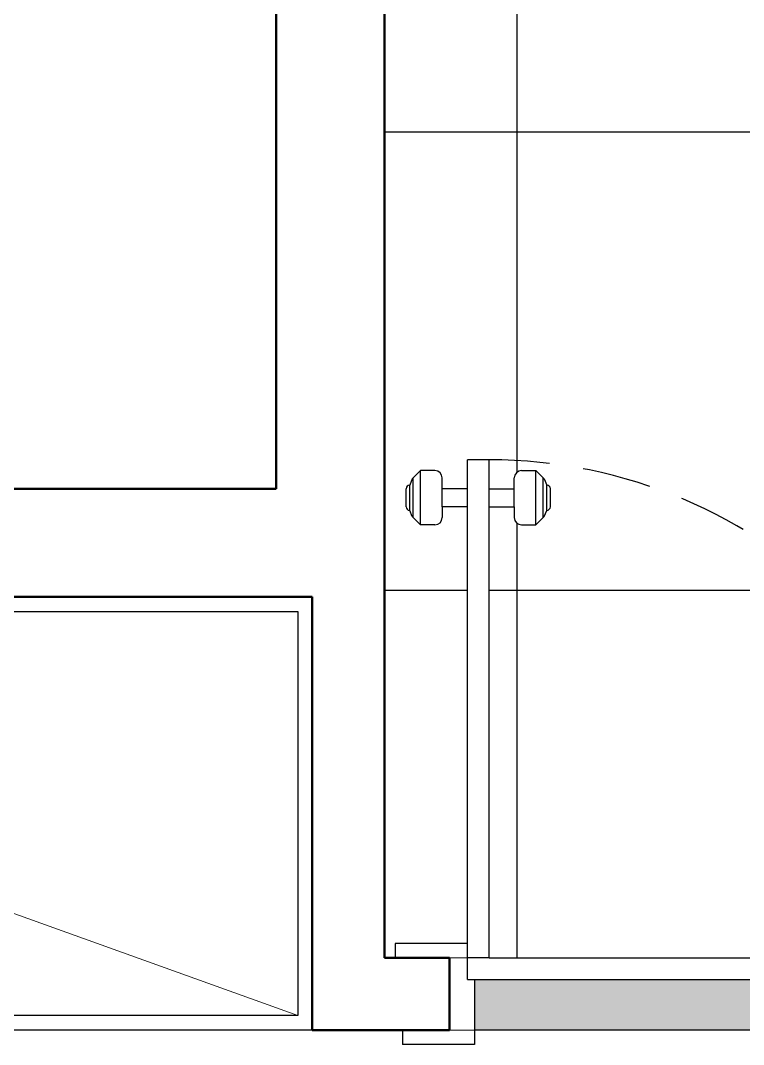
# Model space of a CAD drawing. Header units: millimetres. Extents: x 81693 to 98868, y 6565 to 11437.
# Drawn here: x 95342.4 to 95409.3, y 11103.4 to 11198 of the extents above; entities that cross this region are included whole.
import ezdxf

# ---------------------------------------------------------------- set-up
doc = ezdxf.new("R2010")
doc.units = ezdxf.units.MM
doc.linetypes.add('HIDDEN', pattern=[9.525, 6.35, -3.175])
for name, color, linetype, lineweight in [('Parede Baixa', 5, 'Continuous', 50), ('Pisos', 55, 'Continuous', 5), ('Pisos Externos', 15, 'Continuous', 9), ('Portas - Janelas', 2, 'Continuous', 20)]:
    doc.layers.add(name, color=color, linetype=linetype, lineweight=lineweight)
for name, color, linetype in [('Piso', 55, 'Continuous'), ('PN010', 1, 'Continuous'), ('PORTAS', 3, 'Continuous'), ('Portas-Projeção', 55, 'HIDDEN')]:
    doc.layers.add(name, color=color, linetype=linetype)

msp = doc.modelspace()

# ---------------------------------------------------------------- hatches: boundary and pattern name
at = {"layer": 'Piso'}
h = msp.add_hatch(dxfattribs=at)
h.set_pattern_fill('ANSI37', color=256, scale=13.333333, angle=45)
h.set_pattern_definition([(90, (-2063.007, 2975), (-42.333333, 1e-14), []), (180, (-2063.007, 2975), (-1e-14, -42.333333), [])])
h.paths.add_polyline_path([(95439.4125, 11171.3876), (95466.0791, 11171.3876), (95466.0791, 11172.1712), (95463.4366, 11172.1712), (95463.4366, 11172.1876), (95463.4366, 11173.31), (95463.2428, 11173.4418), (95463.1155, 11173.5957), (95463.0162, 11173.7519), (95462.9244, 11174.0087), (95462.8771, 11174.3362), (95462.8897, 11174.3368), (95462.8897, 11182.9124), (95462.9244, 11183.1526), (95463.0162, 11183.4095), (95463.1579, 11183.6323), (95463.2738, 11183.7331), (95463.2905, 11183.752), (95463.4602, 11183.8674), (95463.6039, 11183.9027), (95463.74, 11183.9508), (95463.8787, 11183.8692), (95463.9476, 11183.7219), (95463.9459, 11183.5265), (95463.837, 11183.3843), (95463.7754, 11183.3915), (95463.7342, 11183.3878), (95463.7102, 11183.3834), (95463.6579, 11183.3589), (95463.6066, 11183.3233), (95463.597, 11183.3128), (95463.5527, 11183.2592), (95463.5139, 11183.1982), (95463.4861, 11183.1443), (95463.4812, 11183.1307), (95463.455, 11183.0573), (95463.4348, 11182.9688), (95463.4272, 11182.905), (95463.4229, 11182.8143), (95463.4229, 11174.8379), (95466.0791, 11174.8379), (95466.0791, 11194.7808), (95465.9528, 11194.6161), (95465.7445, 11194.5299), (95465.7445, 11194.5542), (95464.3694, 11194.5542), (95464.2064, 11194.6793), (95464.1202, 11194.8876), (95464.1445, 11194.8876), (95464.1445, 11195.5092), (95462.9946, 11195.5092), (95462.8133, 11195.5092), (95462.8133, 11196.7209), (95461.4779, 11196.7209), (95461.4779, 11185.8652), (95434.8466, 11185.8652), (95434.6545, 11185.879), (95433.4629, 11185.9482), (95432.1071, 11186.2371), (95430.8098, 11186.7254), (95429.6, 11187.4021), (95428.5049, 11188.2521), (95427.5493, 11189.2562), (95426.7544, 11190.3919), (95426.1382, 11191.6336), (95425.7146, 11192.9535), (95425.493, 11194.3219), (95425.398, 11195.7086), (95425.3505, 11197.0977), (95425.3445, 11197.7927), (95425.3505, 11199.0108), (95425.3597, 11199.2801), (95376.0791, 11200.57), (95376.0791, 11111.3876), (95377.0791, 11111.3876), (95377.0791, 11112.7209), (95383.7458, 11112.7209), (95383.7458, 11153.0542), (95381.4125, 11153.0542), (95381.4125, 11152.0542, -0.4142136), (95380.7458, 11151.3876), (95379.322, 11151.3876), (95379.3672, 11151.4328), (95378.6482, 11152.1519), (95378.4125, 11152.7209, -0.4142136), (95378.0791, 11153.0542), (95378.0791, 11154.7209, -0.4142136), (95378.4125, 11155.0542), (95378.6482, 11155.6233), (95379.4125, 11156.3876), (95380.7458, 11156.3876, -0.4142136), (95381.4125, 11155.7209), (95381.4125, 11154.7209), (95383.7458, 11154.7209), (95383.7458, 11157.3876), (95385.7458, 11157.3876, -0.405748), (95431.7265, 11112.7209), (95438.4125, 11112.7209), (95438.4125, 11111.3876), (95439.4125, 11111.3876), (95439.4125, 11135.3783, -0.2773501), (95439.4125, 11147.3968)])
h.paths.add_polyline_path([(95385.7458, 11157.3876), (95385.7458, 11154.7209), (95388.0791, 11154.7209), (95388.0791, 11155.7209, -0.4142136), (95388.7458, 11156.3876), (95390.0791, 11156.3876), (95390.8434, 11155.6233), (95391.0791, 11155.0542, -0.4142136), (95391.4125, 11154.7209), (95391.4125, 11153.0542, -0.4142136), (95391.0791, 11152.7209), (95390.8434, 11152.1519), (95390.0791, 11151.3876), (95388.7458, 11151.3876, -0.4142136), (95388.0791, 11152.0542), (95388.0791, 11153.0542), (95385.7458, 11153.0542), (95385.7458, 11111.3876), (95431.7458, 11111.3876, 0.4142136)])
at = {"layer": 'Pisos Externos'}
h = msp.add_hatch(dxfattribs=at)
h.set_pattern_fill('AR-SAND', color=256, scale=0.033333, angle=135)
h.set_pattern_definition([(172.5, (41725.1694, 5949.2691), (-1.115844964, -1.191271162), [0, -1.286933333, 0, -1.439333333, 0, -1.375833333]), (142.5, (41725.1694, 5949.2691), (-2.749109504, -0.63003643), [0, -0.694266667, 0, -1.159933333, 0, -0.4445]), (102.5, (41725.9058, 5948.5327), (-1.867774373, 1.86099942), [0, -0.423333333, 0, -1.524, 0, -1.989666667]), (92.5, (41725.9058, 5948.5327), (-2.32516927, 1.27427036), [0, -0.211666667, 0, -0.999066667, 0, -1.143])])
h.paths.add_polyline_path([(95431.0791, 11109.3876), (95384.4125, 11109.3876), (95384.4125, 11104.7209), (95431.0791, 11104.7209)])
h.paths.add_polyline_path([(95466.0791, 11228.6093), (95465.753, 11228.6093), (95465.753, 11229.4092), (95464.3194, 11229.4092), (95464.3194, 11229.116), (95464.2259, 11229.116), (95464.1085, 11229.116), (95464.0493, 11229.116), (95463.9302, 11229.116), (95463.8237, 11229.116), (95463.7908, 11229.116), (95463.7791, 11229.116), (95463.7791, 11229.4092), (95461.9254, 11229.4092), (95461.9254, 11229.116), (95461.9138, 11229.116), (95461.8808, 11229.116), (95461.8319, 11229.116), (95461.7145, 11229.116), (95461.6553, 11229.116), (95461.5362, 11229.116), (95461.4298, 11229.116), (95461.3968, 11229.116), (95461.3852, 11229.116), (95461.3852, 11229.4092), (95459.8598, 11229.4092), (95459.8598, 11229.7025), (95416.4045, 11229.7024), (95416.4045, 11230.4061), (95461.0568, 11230.4061), (95461.0568, 11230.6995), (95461.2321, 11230.6995), (95461.3561, 11230.6995), (95461.5004, 11230.6995), (95461.6553, 11230.6995), (95461.8102, 11230.6995), (95461.9545, 11230.6995), (95462.0785, 11230.6995), (95462.1736, 11230.6995), (95462.2334, 11230.6995), (95462.2538, 11230.6995), (95462.2538, 11230.4061), (95463.4508, 11230.4061), (95463.4508, 11230.6995), (95463.6261, 11230.6995), (95463.75, 11230.6995), (95463.8944, 11230.6995), (95464.0493, 11230.6995), (95464.2042, 11230.6995), (95464.3485, 11230.6995), (95464.4725, 11230.6995), (95464.5676, 11230.6995), (95464.6274, 11230.6995), (95464.6478, 11230.6995), (95464.6478, 11230.4061), (95466.0791, 11230.4061), (95466.0791, 11231.3876), (95376.0791, 11231.3876), (95376.0791, 11229.1023), (95379.3554, 11229.1023), (95379.3554, 11229.769), (95379.3554, 11231.1023), (95380.0221, 11231.1023), (95380.0221, 11229.769), (95380.0221, 11229.1023), (95418.4204, 11229.1023), (95418.4204, 11228.3986), (95380.0221, 11228.3986), (95380.0221, 11227.7319), (95380.0221, 11226.3986), (95379.3554, 11226.3986), (95379.3554, 11227.7319), (95379.3554, 11228.3986), (95376.0791, 11228.3986), (95376.0791, 11224.7209), (95466.0791, 11224.7209)])

# ---------------------------------------------------------------- linework, layer by layer
at = {"layer": 'Parede Baixa'}
for p, q in [((95366.0791, 11154.7209), (95366.0791, 11294.7209)), ((95376.0791, 11111.3876), (95376.0791, 11284.7209)), ((95252.7458, 11154.7209), (95366.0791, 11154.7209)), ((95262.7458, 11144.7209), (95369.4125, 11144.7209)), ((95369.4125, 11104.7209), (95369.4125, 11144.7209)), ((95376.0791, 11111.3876), (95382.0791, 11111.3876)), ((95382.0791, 11104.7209), (95382.0791, 11111.3876)), ((95369.4125, 11104.7209), (95382.0791, 11104.7209))]:
    msp.add_line(p, q, dxfattribs=at)
at = {"layer": 'Piso'}
msp.add_line((95385.7458, 11111.3876), (95431.7458, 11111.3876), dxfattribs=at)
at = {"layer": 'Pisos'}
msp.add_line((95264.0791, 11143.3876), (95368.0791, 11106.0542), dxfattribs=at)
at = {"layer": 'PN010'}
for p, q in [((95384.4125, 11109.3876), (95431.0791, 11109.3876)), ((95431.0791, 11104.7209), (95384.4125, 11104.7209))]:
    msp.add_line(p, q, dxfattribs=at)
for points in [[(95369.4125, 11104.7209), (95262.7458, 11104.7209), (95262.7458, 11144.7209), (95369.4125, 11144.7209)], [(95368.0791, 11106.0542), (95264.0791, 11106.0542), (95264.0791, 11143.3876), (95368.0791, 11143.3876)]]:
    msp.add_lwpolyline(points, close=True, dxfattribs=at)
at = {"layer": 'PORTAS', "color": 2, "linetype": 'Continuous'}
for p, q in [((95383.7458, 11111.3876), (95383.7458, 11157.3876)), ((95385.7458, 11157.3876), (95383.7458, 11157.3876)), ((95385.7458, 11111.3876), (95385.7458, 11157.3876)), ((95378.6482, 11155.6233), (95378.4125, 11155.0542)), ((95379.4125, 11156.3876), (95378.6482, 11155.6233)), ((95378.7458, 11152.0542), (95378.7458, 11155.7209)), ((95379.4125, 11151.3876), (95379.4125, 11156.3876)), ((95380.7458, 11156.3876), (95379.4125, 11156.3876)), ((95381.4125, 11154.7209), (95381.4125, 11155.7209)), ((95388.0791, 11154.7209), (95388.0791, 11155.7209)), ((95388.7458, 11156.3876), (95390.0791, 11156.3876)), ((95390.0791, 11151.3876), (95390.0791, 11156.3876)), ((95390.0791, 11156.3876), (95390.8434, 11155.6233)), ((95390.7458, 11152.0542), (95390.7458, 11155.7209)), ((95390.8434, 11155.6233), (95391.0791, 11155.0542)), ((95378.0791, 11153.0542), (95378.0791, 11154.7209)), ((95378.4125, 11152.7209), (95378.4125, 11155.0542)), ((95383.7458, 11154.7209), (95381.4125, 11154.7209)), ((95381.4125, 11153.0542), (95381.4125, 11154.7209)), ((95385.7458, 11154.7209), (95388.0791, 11154.7209)), ((95388.0791, 11153.0542), (95388.0791, 11154.7209)), ((95391.0791, 11152.7209), (95391.0791, 11155.0542)), ((95391.4125, 11153.0542), (95391.4125, 11154.7209)), ((95378.6482, 11152.1519), (95378.4125, 11152.7209)), ((95381.4125, 11153.0542), (95381.4125, 11152.0542)), ((95383.7458, 11153.0542), (95381.4125, 11153.0542)), ((95385.7458, 11153.0542), (95388.0791, 11153.0542)), ((95388.0791, 11153.0542), (95388.0791, 11152.0542)), ((95390.8434, 11152.1519), (95391.0791, 11152.7209)), ((95379.4125, 11151.3876), (95378.6482, 11152.1519)), ((95390.0791, 11151.3876), (95390.8434, 11152.1519)), ((95379.3672, 11151.4328), (95379.4125, 11151.4781)), ((95380.7458, 11151.3876), (95379.4125, 11151.3876)), ((95388.7458, 11151.3876), (95390.0791, 11151.3876)), ((95390.1244, 11151.4328), (95390.0791, 11151.4781)), ((95377.0791, 11112.7209), (95377.0791, 11111.3876)), ((95383.7458, 11112.7209), (95377.0791, 11112.7209)), ((95383.7458, 11109.3876), (95383.7458, 11111.3876)), ((95385.7458, 11111.3876), (95383.7458, 11111.3876)), ((95383.7458, 11109.3876), (95384.4125, 11109.3876)), ((95384.4125, 11109.3876), (95384.4125, 11104.7209)), ((95377.7458, 11104.7209), (95377.7458, 11103.3876)), ((95384.4125, 11104.7209), (95384.4125, 11103.3876)), ((95384.4125, 11103.3876), (95377.7458, 11103.3876))]:
    msp.add_line(p, q, dxfattribs=at)
for centre, radius, start, end in [((95380.7458, 11155.7209), 0.6667, 0, 90), ((95388.7458, 11155.7209), 0.6667, 90, 180), ((95378.4125, 11154.7209), 0.3333, 90, 180), ((95391.0791, 11154.7209), 0.3333, 0, 90), ((95378.4125, 11153.0542), 0.3333, 180, 270), ((95391.0791, 11153.0542), 0.3333, 270, 0), ((95380.7458, 11152.0542), 0.6667, 270, 0), ((95388.7458, 11152.0542), 0.6667, 180, 270)]:
    msp.add_arc(centre, radius, start, end, dxfattribs=at)
at = {"layer": 'Portas - Janelas'}
for p, q in [((95382.0791, 11111.3876), (95383.7458, 11111.3876)), ((95382.0791, 11104.7209), (95384.4125, 11104.7209))]:
    msp.add_line(p, q, dxfattribs=at)
at = {"layer": 'Portas-Projeção'}
msp.add_arc((95385.7458, 11111.3876), 46, 0, 90, dxfattribs=at)

doc.saveas('drawing.dxf')
